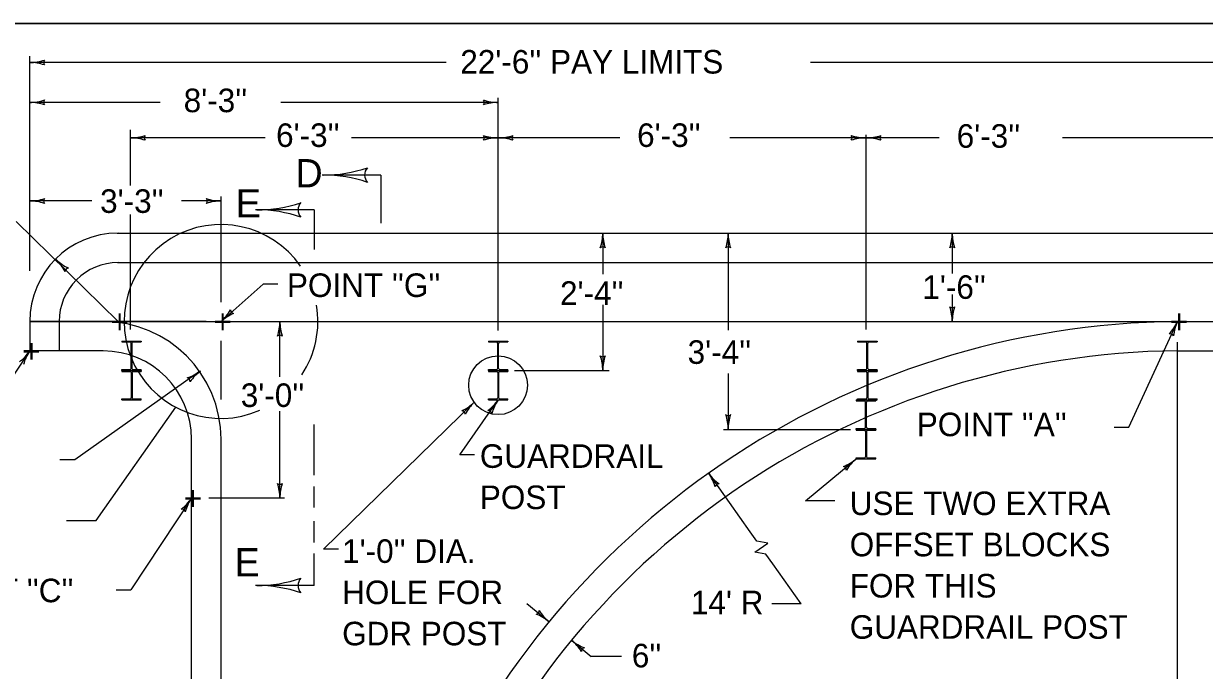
# Model space of a CAD drawing. Extents: x 1007 to 1035.5, y 1000.5 to 1021.5.
# Drawn here: x 1012.12 to 1022.15, y 1016.01 to 1021.5 of the extents above; entities that cross this region are included whole.
import ezdxf

# ---------------------------------------------------------------- set-up
doc = ezdxf.new("R2010")
doc.units = 0
for name, color, linetype in [('Level 1', 7, 'Continuous'), ('Level 10', 7, 'Continuous'), ('Level 11', 7, 'Continuous')]:
    doc.layers.add(name, color=color, linetype=linetype)

msp = doc.modelspace()

# ---------------------------------------------------------------- linework, layer by layer
at = {"layer": 'Level 1'}
for p, q in [((1012.175, 1019.402), (1012.175, 1021.223)), ((1015.714, 1021.17), (1012.175, 1021.17)), ((1023.425, 1021.17), (1018.808, 1021.17)), ((1016.155, 1018.895), (1016.155, 1020.869)), ((1013.284, 1020.831), (1012.175, 1020.831)), ((1016.155, 1020.831), (1014.309, 1020.831)), ((1013.03, 1020.125), (1013.03, 1020.598)), ((1014.174, 1020.53), (1013.03, 1020.53)), ((1016.155, 1020.53), (1014.909, 1020.53)), ((1017.187, 1020.53), (1016.155, 1020.53)), ((1019.28, 1020.53), (1018.124, 1020.53)), ((1019.28, 1018.904), (1019.28, 1020.557)), ((1019.902, 1020.53), (1019.28, 1020.53)), ((1022.405, 1020.53), (1020.948, 1020.53)), ((1015.158, 1020.214), (1014.658, 1020.214)), ((1015.158, 1020.214), (1015.158, 1019.805)), ((1012.702, 1019.994), (1012.175, 1019.994)), ((1013.8, 1019.994), (1013.463, 1019.994)), ((1013.8, 1019.136), (1013.8, 1020.031)), ((1013.03, 1018.902), (1013.03, 1019.879)), ((1014.592, 1019.919), (1014.092, 1019.919)), ((1014.592, 1019.919), (1014.592, 1019.582)), ((1012.925, 1018.971), (1012.061, 1019.82)), ((1012.917, 1019.721), (1022.675, 1019.721)), ((1017.043, 1019.721), (1017.043, 1019.372)), ((1018.109, 1019.721), (1018.109, 1018.897)), ((1020.012, 1019.721), (1020.012, 1019.378)), ((1012.921, 1019.471), (1022.68, 1019.471)), ((1014.159, 1019.288), (1013.8, 1018.971)), ((1014.284, 1019.288), (1014.159, 1019.288)), ((1020.012, 1019.199), (1020.012, 1018.971)), ((1017.043, 1019.111), (1017.043, 1018.555)), ((1012.175, 1018.971), (1012.175, 1018.721)), ((1013.675, 1018.971), (1012.175, 1018.971)), ((1012.175, 1018.971), (1020.342, 1018.971)), ((1012.425, 1018.971), (1012.425, 1018.721)), ((1014.3, 1018.502), (1014.3, 1018.971)), ((1020.342, 1018.971), (1023.425, 1018.971)), ((1021.512, 1018.073), (1021.925, 1018.971)), ((1012.957, 1018.805), (1013.123, 1018.805)), ((1012.957, 1018.805), (1012.957, 1018.797)), ((1012.957, 1018.797), (1013.026, 1018.797)), ((1013.036, 1018.573), (1013.036, 1018.787)), ((1013.044, 1018.573), (1013.044, 1018.787)), ((1013.054, 1018.797), (1013.123, 1018.797)), ((1013.123, 1018.805), (1013.123, 1018.797)), ((1013.8, 1018.308), (1013.8, 1018.806)), ((1016.071, 1018.805), (1016.238, 1018.805)), ((1016.071, 1018.805), (1016.071, 1018.797)), ((1016.071, 1018.797), (1016.14, 1018.797)), ((1016.151, 1018.573), (1016.151, 1018.787)), ((1016.158, 1018.573), (1016.158, 1018.787)), ((1016.169, 1018.797), (1016.238, 1018.797)), ((1016.238, 1018.805), (1016.238, 1018.797)), ((1019.207, 1018.805), (1019.373, 1018.805)), ((1019.207, 1018.805), (1019.207, 1018.797)), ((1019.207, 1018.797), (1019.276, 1018.797)), ((1019.286, 1018.573), (1019.286, 1018.787)), ((1019.294, 1018.573), (1019.294, 1018.787)), ((1019.304, 1018.797), (1019.373, 1018.797)), ((1019.373, 1018.805), (1019.373, 1018.797)), ((1021.925, 1015.806), (1021.925, 1018.794)), ((1012.175, 1018.721), (1011.873, 1018.275)), ((1012.8, 1018.721), (1012.175, 1018.721)), ((1021.925, 1018.721), (1023.425, 1018.721)), ((1012.957, 1018.555), (1012.957, 1018.563)), ((1012.957, 1018.563), (1013.026, 1018.563)), ((1012.957, 1018.555), (1013.123, 1018.555)), ((1012.957, 1018.555), (1012.957, 1018.547)), ((1013.054, 1018.563), (1013.123, 1018.563)), ((1013.123, 1018.555), (1013.123, 1018.563)), ((1013.123, 1018.555), (1013.123, 1018.547)), ((1016.071, 1018.555), (1016.071, 1018.563)), ((1016.071, 1018.563), (1016.14, 1018.563)), ((1016.071, 1018.555), (1016.238, 1018.555)), ((1016.071, 1018.555), (1016.071, 1018.547)), ((1016.169, 1018.563), (1016.238, 1018.563)), ((1016.238, 1018.555), (1016.238, 1018.563)), ((1016.238, 1018.555), (1016.238, 1018.547)), ((1016.294, 1018.555), (1017.097, 1018.555)), ((1019.207, 1018.555), (1019.207, 1018.563)), ((1019.207, 1018.563), (1019.276, 1018.563)), ((1019.207, 1018.555), (1019.373, 1018.555)), ((1019.207, 1018.555), (1019.207, 1018.547)), ((1019.304, 1018.563), (1019.373, 1018.563)), ((1019.373, 1018.555), (1019.373, 1018.563)), ((1019.373, 1018.555), (1019.373, 1018.547)), ((1012.557, 1017.799), (1013.616, 1018.549)), ((1012.957, 1018.547), (1013.026, 1018.547)), ((1013.036, 1018.537), (1013.036, 1018.323)), ((1013.044, 1018.537), (1013.044, 1018.323)), ((1013.054, 1018.547), (1013.123, 1018.547)), ((1016.071, 1018.547), (1016.14, 1018.547)), ((1016.151, 1018.537), (1016.151, 1018.323)), ((1016.158, 1018.537), (1016.158, 1018.323)), ((1016.169, 1018.547), (1016.238, 1018.547)), ((1018.109, 1018.53), (1018.109, 1018.055)), ((1019.207, 1018.547), (1019.276, 1018.547)), ((1019.286, 1018.537), (1019.286, 1018.323)), ((1019.294, 1018.537), (1019.294, 1018.323)), ((1019.304, 1018.547), (1019.373, 1018.547)), ((1012.957, 1018.305), (1012.957, 1018.313)), ((1012.957, 1018.313), (1013.026, 1018.313)), ((1012.957, 1018.305), (1013.123, 1018.305)), ((1013.054, 1018.313), (1013.123, 1018.313)), ((1013.123, 1018.305), (1013.123, 1018.313)), ((1015.95, 1018.285), (1014.672, 1017.037)), ((1015.83, 1017.839), (1016.155, 1018.306)), ((1016.071, 1018.305), (1016.071, 1018.313)), ((1016.071, 1018.313), (1016.14, 1018.313)), ((1016.071, 1018.305), (1016.238, 1018.305)), ((1016.169, 1018.313), (1016.238, 1018.313)), ((1016.238, 1018.305), (1016.238, 1018.313)), ((1019.196, 1018.305), (1019.363, 1018.305)), ((1019.196, 1018.305), (1019.196, 1018.297)), ((1019.196, 1018.297), (1019.265, 1018.297)), ((1019.207, 1018.305), (1019.207, 1018.313)), ((1019.207, 1018.313), (1019.276, 1018.313)), ((1019.207, 1018.305), (1019.373, 1018.305)), ((1019.276, 1018.073), (1019.276, 1018.287)), ((1019.283, 1018.073), (1019.283, 1018.287)), ((1019.294, 1018.297), (1019.363, 1018.297)), ((1019.304, 1018.313), (1019.373, 1018.313)), ((1019.363, 1018.305), (1019.363, 1018.297)), ((1019.373, 1018.305), (1019.373, 1018.313)), ((1012.738, 1017.282), (1013.417, 1018.244)), ((1014.3, 1017.471), (1014.3, 1018.208)), ((1014.592, 1017.665), (1014.592, 1018.097)), ((1018.068, 1018.055), (1019.147, 1018.055)), ((1019.196, 1018.055), (1019.196, 1018.063)), ((1019.196, 1018.063), (1019.265, 1018.063)), ((1019.196, 1018.055), (1019.363, 1018.055)), ((1019.196, 1018.055), (1019.196, 1018.047)), ((1019.294, 1018.063), (1019.363, 1018.063)), ((1019.363, 1018.055), (1019.363, 1018.063)), ((1019.363, 1018.055), (1019.363, 1018.047)), ((1021.387, 1018.073), (1021.512, 1018.073)), ((1013.55, 1014.628), (1013.55, 1017.971)), ((1013.8, 1014.616), (1013.8, 1017.971)), ((1019.196, 1018.047), (1019.265, 1018.047)), ((1019.276, 1018.037), (1019.276, 1017.823)), ((1019.283, 1018.037), (1019.283, 1017.823)), ((1019.294, 1018.047), (1019.363, 1018.047)), ((1012.432, 1017.799), (1012.557, 1017.799)), ((1015.954, 1017.839), (1015.83, 1017.839)), ((1018.765, 1017.449), (1019.196, 1017.805)), ((1019.196, 1017.805), (1019.196, 1017.813)), ((1019.196, 1017.813), (1019.265, 1017.813)), ((1019.196, 1017.805), (1019.363, 1017.805)), ((1019.294, 1017.813), (1019.363, 1017.813)), ((1019.363, 1017.805), (1019.363, 1017.813)), ((1018.294, 1017.186), (1017.943, 1017.682)), ((1014.592, 1017.39), (1014.592, 1017.569)), ((1013.548, 1017.471), (1013.035, 1016.693)), ((1014.339, 1017.471), (1013.696, 1017.471)), ((1019.015, 1017.449), (1018.765, 1017.449)), ((1012.488, 1017.282), (1012.738, 1017.282)), ((1014.592, 1017.094), (1014.592, 1017.274)), ((1014.592, 1016.729), (1014.592, 1017.002)), ((1014.797, 1017.037), (1014.672, 1017.037)), ((1018.729, 1016.573), (1018.487, 1016.914)), ((1012.91, 1016.693), (1013.035, 1016.693)), ((1014.592, 1016.729), (1014.092, 1016.729)), ((1016.399, 1016.576), (1016.587, 1016.421)), ((1018.729, 1016.573), (1018.479, 1016.573)), ((1016.778, 1016.264), (1016.945, 1016.127)), ((1017.201, 1016.127), (1016.945, 1016.127))]:
    msp.add_line(p, q, dxfattribs=at)
msp.add_lwpolyline([(1018.487, 1016.914), (1018.429, 1016.996), (1018.336, 1017.012), (1018.445, 1017.089), (1018.352, 1017.105), (1018.294, 1017.186)], dxfattribs=at)
msp.add_circle((1016.154, 1018.43), 0.25, dxfattribs=at)
for centre, radius, start, end in [((1012.175, 1021.561), 0.391, 270, 288.6688), ((1012.175, 1020.779), 0.391, 71.3472, 89.9939), ((1012.175, 1021.561), 0.391, 269.9878, 270), ((1012.324, 1021.17), 0.0313, 138.7746, 220.8913), ((1012.175, 1021.222), 0.391, 270, 288.6688), ((1012.175, 1020.44), 0.391, 71.3472, 89.9939), ((1012.175, 1021.222), 0.391, 269.9878, 270), ((1012.324, 1020.831), 0.0313, 138.7746, 220.8913), ((1016.006, 1020.831), 0.0313, 318.7746, 40.8913), ((1016.155, 1021.222), 0.391, 251.3472, 269.9939), ((1016.155, 1020.44), 0.391, 90, 108.6688), ((1016.155, 1020.44), 0.391, 89.9878, 90), ((1013.03, 1020.921), 0.391, 269.9878, 270), ((1013.03, 1020.921), 0.391, 270, 288.6688), ((1013.03, 1020.139), 0.391, 71.3472, 89.9939), ((1013.178, 1020.53), 0.0313, 138.7746, 220.8913), ((1016.006, 1020.53), 0.0313, 318.7746, 40.8913), ((1016.155, 1020.921), 0.391, 251.3472, 269.9939), ((1016.155, 1020.139), 0.391, 90, 108.6688), ((1016.155, 1020.921), 0.391, 269.9878, 270), ((1016.155, 1020.921), 0.391, 270, 288.6688), ((1016.155, 1020.139), 0.391, 71.3472, 89.9939), ((1016.155, 1020.139), 0.391, 89.9878, 90), ((1016.303, 1020.53), 0.0313, 138.7746, 220.8913), ((1019.131, 1020.53), 0.0313, 318.7746, 40.8913), ((1019.28, 1020.921), 0.391, 251.3472, 269.9939), ((1019.28, 1020.139), 0.391, 90, 108.6688), ((1019.28, 1020.921), 0.391, 269.9878, 270), ((1019.28, 1020.921), 0.391, 270, 288.6688), ((1019.28, 1020.139), 0.391, 89.9878, 90), ((1019.28, 1020.139), 0.391, 71.3472, 89.9939), ((1019.428, 1020.53), 0.0313, 138.7746, 220.8913), ((1014.669, 1021.386), 1.172, 270.0061, 288.6528), ((1015.114, 1020.214), 0.0938, 139.1087, 221.2254), ((1014.669, 1019.042), 1.172, 90, 90.0122), ((1014.669, 1019.042), 1.172, 71.3312, 90), ((1012.175, 1020.385), 0.391, 270, 288.6688), ((1012.175, 1019.603), 0.391, 71.3472, 89.9939), ((1012.175, 1020.385), 0.391, 269.9878, 270), ((1012.324, 1019.994), 0.0313, 138.7746, 220.8913), ((1013.652, 1019.994), 0.0313, 318.7746, 40.8913), ((1013.8, 1020.385), 0.391, 251.3472, 269.9939), ((1013.8, 1019.603), 0.391, 90, 108.6688), ((1013.8, 1019.603), 0.391, 89.9878, 90), ((1014.103, 1021.09), 1.172, 270.0061, 288.6528), ((1014.548, 1019.919), 0.0938, 139.1087, 221.2254), ((1014.103, 1018.747), 1.172, 90, 90.0122), ((1014.103, 1018.747), 1.172, 71.3312, 90), ((1013.8, 1018.971), 0.823, 34.8624, 293.5982), ((1012.925, 1018.971), 0.75, 90, 180), ((1016.652, 1019.721), 0.391, 341.3472, 359.9939), ((1017.434, 1019.721), 0.391, 179.9878, 180), ((1017.434, 1019.721), 0.391, 180, 198.6688), ((1017.718, 1019.721), 0.391, 341.3472, 359.9939), ((1018.499, 1019.721), 0.391, 179.9878, 180), ((1018.499, 1019.721), 0.391, 180, 198.6688), ((1019.621, 1019.721), 0.391, 341.3472, 359.9939), ((1020.403, 1019.721), 0.391, 179.9878, 180), ((1020.403, 1019.721), 0.391, 180, 198.6688), ((1017.043, 1019.573), 0.0313, 48.7746, 130.8913), ((1018.108, 1019.573), 0.0313, 48.7746, 130.8913), ((1020.012, 1019.573), 0.0313, 48.7746, 130.8913), ((1012.674, 1019.776), 0.391, 225.5312, 244.2), ((1012.127, 1019.218), 0.391, 26.8783, 45.5251), ((1012.674, 1019.776), 0.391, 225.5189, 225.5312), ((1012.925, 1018.971), 0.5, 90, 180.0024), ((1012.507, 1019.393), 0.0313, 94.3058, 176.4225), ((1013.541, 1019.264), 0.391, 311.462, 330.1308), ((1013.912, 1019.07), 0.0313, 180.2366, 262.3533), ((1013.8, 1018.971), 0.823, 326.6033, 9.682), ((1020.012, 1019.12), 0.0313, 228.7746, 310.8913), ((1019.621, 1018.971), 0.391, 0, 18.6688), ((1020.403, 1018.971), 0.391, 161.3472, 179.9939), ((1012.8, 1017.971), 1, 0, 90), ((1014.059, 1018.678), 0.391, 112.8091, 131.4559), ((1013.541, 1019.264), 0.391, 311.4497, 311.462), ((1013.909, 1018.971), 0.391, 341.3472, 359.9939), ((1014.691, 1018.971), 0.391, 180, 198.6688), ((1014.691, 1018.971), 0.391, 179.9878, 180), ((1021.99, 1011.971), 7, 90.53, 157.8064), ((1019.621, 1018.971), 0.391, 359.9878, 0), ((1021.57, 1019.134), 0.391, 316.6395, 335.2862), ((1022.281, 1018.808), 0.391, 155.2923, 173.9611), ((1022.281, 1018.808), 0.391, 155.2801, 155.2923), ((1014.3, 1018.823), 0.0313, 48.7746, 130.8913), ((1021.863, 1018.836), 0.0313, 24.0669, 106.1836), ((1013.026, 1018.787), 0.0104, 0, 90), ((1013.054, 1018.787), 0.0104, 90, 180), ((1016.14, 1018.787), 0.0104, 0, 90), ((1016.169, 1018.787), 0.0104, 90, 180), ((1019.276, 1018.787), 0.0104, 0, 90), ((1019.304, 1018.787), 0.0104, 90, 180), ((1011.851, 1018.94), 0.391, 307.2913, 325.938), ((1012.499, 1018.502), 0.391, 145.9442, 164.6129), ((1012.499, 1018.502), 0.391, 145.9319, 145.9442), ((1012.8, 1017.971), 0.75, 0, 90), ((1021.988, 1011.972), 6.75, 90.53, 156.941), ((1017.043, 1018.703), 0.0313, 228.7746, 310.8913), ((1016.652, 1018.555), 0.391, 0, 18.6688), ((1017.434, 1018.555), 0.391, 161.3472, 179.9939), ((1013.026, 1018.573), 0.0104, 270, 0), ((1013.054, 1018.573), 0.0104, 180, 270), ((1016.14, 1018.573), 0.0104, 270, 0), ((1016.169, 1018.573), 0.0104, 180, 270), ((1016.652, 1018.555), 0.391, 359.9878, 0), ((1019.276, 1018.573), 0.0104, 270, 0), ((1019.304, 1018.573), 0.0104, 180, 270), ((1013.026, 1018.537), 0.0104, 0, 90), ((1013.054, 1018.537), 0.0104, 90, 180), ((1013.401, 1018.868), 0.391, 286.6517, 305.2984), ((1013.506, 1018.463), 0.0313, 354.0792, 76.1959), ((1013.853, 1018.23), 0.391, 125.3046, 143.9733), ((1013.853, 1018.23), 0.391, 125.2923, 125.3046), ((1016.14, 1018.537), 0.0104, 0, 90), ((1016.169, 1018.537), 0.0104, 90, 180), ((1019.276, 1018.537), 0.0104, 0, 90), ((1019.304, 1018.537), 0.0104, 90, 180), ((1013.026, 1018.323), 0.0104, 270, 0), ((1013.054, 1018.323), 0.0104, 180, 270), ((1015.677, 1018.565), 0.391, 295.682, 314.3287), ((1016.224, 1018.006), 0.391, 134.3349, 153.0036), ((1016.224, 1018.006), 0.391, 134.3226, 134.3349), ((1015.834, 1018.529), 0.391, 306.5049, 325.1516), ((1016.476, 1018.082), 0.391, 145.1578, 163.8265), ((1016.14, 1018.323), 0.0104, 270, 0), ((1016.476, 1018.082), 0.391, 145.1455, 145.1578), ((1016.169, 1018.323), 0.0104, 180, 270), ((1019.265, 1018.287), 0.0104, 0, 90), ((1019.276, 1018.323), 0.0104, 270, 0), ((1019.294, 1018.287), 0.0104, 90, 180), ((1019.304, 1018.323), 0.0104, 180, 270), ((1015.844, 1018.182), 0.0313, 3.1095, 85.2261), ((1016.07, 1018.184), 0.0313, 13.9324, 96.049), ((1018.109, 1018.203), 0.0313, 228.7746, 310.8913), ((1017.718, 1018.055), 0.391, 0, 18.6688), ((1018.499, 1018.055), 0.391, 161.3472, 179.9939), ((1017.718, 1018.055), 0.391, 359.9878, 0), ((1019.265, 1018.073), 0.0104, 270, 0), ((1019.294, 1018.073), 0.0104, 180, 270), ((1019.265, 1018.037), 0.0104, 0, 90), ((1019.294, 1018.037), 0.0104, 90, 180), ((1018.948, 1018.106), 0.391, 290.8421, 309.4888), ((1019.445, 1017.503), 0.391, 129.495, 148.1637), ((1019.445, 1017.503), 0.391, 129.4827, 129.495), ((1019.265, 1017.823), 0.0104, 270, 0), ((1019.294, 1017.823), 0.0104, 180, 270), ((1018.262, 1017.908), 0.391, 215.3266, 233.9954), ((1017.624, 1017.456), 0.391, 16.6738, 35.3205), ((1018.262, 1017.908), 0.391, 215.3144, 215.3266), ((1019.081, 1017.71), 0.0313, 358.2696, 80.3862), ((1014.3, 1017.62), 0.0313, 228.7746, 310.8913), ((1013.909, 1017.471), 0.391, 0, 18.6688), ((1014.691, 1017.471), 0.391, 161.3472, 179.9939), ((1018.029, 1017.561), 0.0313, 84.1012, 166.2179), ((1013.222, 1017.686), 0.391, 307.9695, 326.6163), ((1013.875, 1017.256), 0.391, 146.6224, 165.2912), ((1013.875, 1017.256), 0.391, 146.6101, 146.6224), ((1013.909, 1017.471), 0.391, 359.9878, 0), ((1013.466, 1017.347), 0.0313, 15.397, 97.5137), ((1014.103, 1017.901), 1.172, 270.0061, 288.6528), ((1014.548, 1016.729), 0.0938, 139.1087, 221.2254), ((1014.103, 1015.557), 1.172, 90, 90.0122), ((1014.103, 1015.557), 1.172, 71.3312, 90), ((1016.472, 1016.516), 0.0313, 279.3021, 1.4188), ((1016.338, 1016.12), 0.391, 50.5275, 69.1963), ((1016.835, 1016.723), 0.391, 211.8747, 230.5214), ((1016.338, 1016.12), 0.391, 50.5153, 50.5275), ((1017.027, 1016.565), 0.391, 230.5261, 249.1949), ((1016.53, 1015.962), 0.391, 31.8733, 50.52), ((1017.027, 1016.565), 0.391, 230.5139, 230.5261), ((1016.893, 1016.169), 0.0313, 99.3007, 181.4174)]:
    msp.add_arc(centre, radius, start, end, dxfattribs=at)
at = {"layer": 'Level 10'}
msp.add_line((1007, 1021.5), (1035.5, 1021.5), dxfattribs=at)
at = {"layer": 'Level 11'}
msp.add_lwpolyline([(1007, 1000.5), (1035.5, 1000.5), (1035.5, 1021.5), (1007, 1021.5)], close=True, dxfattribs=at)

# ---------------------------------------------------------------- texts
at = {"layer": 'Level 1'}
for s, height, p in [("22'-6'' PAY LIMITS", 0.2, (1015.833, 1021.076)), ("8'-3''", 0.2, (1013.483, 1020.748)), ("6'-3''", 0.2, (1014.268, 1020.453)), ("6'-3''", 0.2, (1017.335, 1020.453)), ("6'-3''", 0.2, (1020.05, 1020.446)), ('D', 0.24, (1014.432, 1020.11)), ("3'-3''", 0.2, (1012.773, 1019.893)), ('E', 0.24, (1013.925, 1019.854)), ("POINT ''G''", 0.2, (1014.36, 1019.179)), ("1'-6''", 0.2, (1019.758, 1019.163)), ("2'-4''", 0.2, (1016.68, 1019.112)), ('+', 0.2, (1012.861, 1018.871)), ('+', 0.2, (1013.736, 1018.871)), ('+', 0.2, (1021.861, 1018.871)), ('+', 0.2, (1012.111, 1018.621)), ("3'-4''", 0.2, (1017.764, 1018.611)), ("3'-0''", 0.2, (1013.968, 1018.245)), ("POINT ''A''", 0.2, (1019.711, 1017.997)), ('GUARDRAIL', 0.2, (1015.999, 1017.728)), ('POST', 0.2, (1015.999, 1017.378)), ('+', 0.2, (1013.484, 1017.371)), ('USE TWO EXTRA', 0.2, (1019.141, 1017.327)), ('OFFSET BLOCKS', 0.2, (1019.141, 1016.977)), ('E', 0.24, (1013.915, 1016.807)), ("1'-0'' DIA.", 0.2, (1014.829, 1016.921)), ("POINT ''C''", 0.2, (1011.258, 1016.587)), ('HOLE FOR', 0.2, (1014.829, 1016.571)), ('FOR THIS', 0.2, (1019.141, 1016.627)), ("14' R", 0.2, (1017.792, 1016.485)), ('GUARDRAIL POST', 0.2, (1019.141, 1016.277)), ('GDR POST', 0.2, (1014.829, 1016.221)), ("6''", 0.2, (1017.29, 1016.034))]:
    msp.add_text(s, height=height, dxfattribs=at).set_placement(p)

doc.saveas('drawing.dxf')
